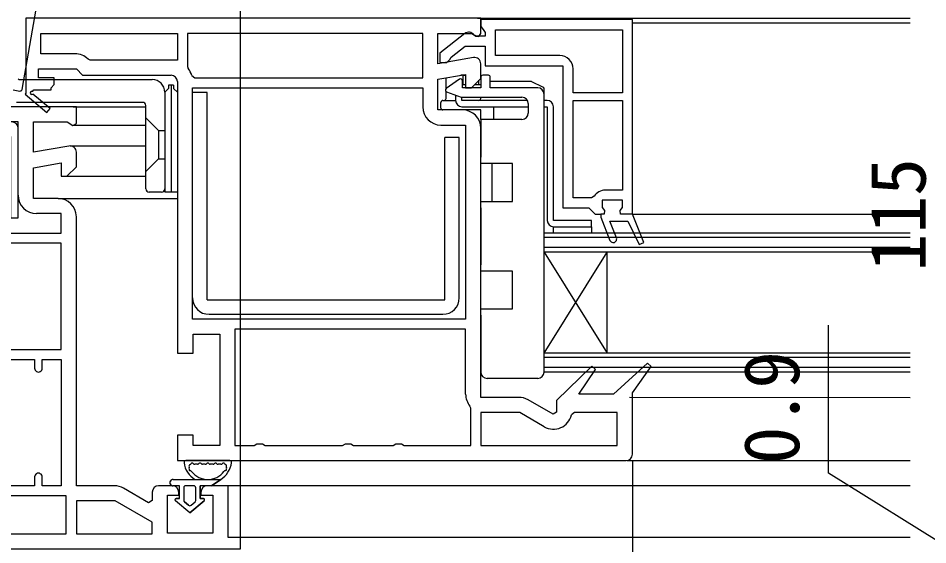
# Model space of a CAD drawing. Units: millimetres, scale not verified. Extents: x -525 to 525, y -783 to 778.
# Drawn here: x -351.3 to -207.4, y -518 to -434.7 of the extents above; entities that cross this region are included whole.
import ezdxf
from ezdxf.enums import TextEntityAlignment as Align

# ---------------------------------------------------------------- set-up
doc = ezdxf.new("R2010")
doc.units = ezdxf.units.MM
doc.header["$LTSCALE"] = 4
for name, color, linetype in [('0-2_YKK_11', 7, 'Continuous'), ('0-4_YKK_12', 2, 'Continuous'), ('0-5_YKK_13', 4, 'Continuous'), ('0-7_YKK_D', 6, 'Continuous')]:
    doc.layers.add(name, color=color, linetype=linetype)
doc.styles.add('ＭＳ ゴシック', font='')
doc.styles.get('ＭＳ ゴシック').set_extended_font_data('MS Gothic')

msp = doc.modelspace()

# ---------------------------------------------------------------- linework, layer by layer
at = {"layer": '0-2_YKK_11'}
for p, q in [((-280.488, -494.198), (-280.488, -483.898)), ((-348.688, -507.298), (-348.688, -508.698)), ((-326.888, -508.698), (-329.088, -508.698))]:
    msp.add_line(p, q, dxfattribs=at)
for points in [[(-343.262, -454.913), (-348.888, -455.905), (-348.888, -451.098), (-343.532, -451.098), (-342.664, -451.64), (-342.088, -451.321), (-342.088, -448.698), (-369.73, -448.698), (-372.039, -404.646)], [(-278.088, -434.698), (-350.088, -434.698), (-350.088, -446.564), (-350.165, -446.698), (-346.747, -449.603), (-346.229, -448.993), (-348.948, -446.682)], [(-279.261, -440.913), (-284.888, -441.905), (-284.888, -437.098), (-279.531, -437.098), (-278.853, -437.522), (-278.388, -437.556), (-278.088, -437.098), (-278.088, -436.198), (-278.088, -434.698)], [(-254.088, -465.699), (-254.088, -434.899), (-278.088, -434.899), (-278.088, -435.999), (-277.738, -436.476), (-277.388, -436.953), (-277.388, -437.499), (-278.788, -437.499), (-279.188, -437.299)], [(-347.688, -437.098), (-326.088, -437.098), (-326.087, -441.298), (-339.886, -441.298), (-340.241, -441.151)], [(-342.295, -440.298), (-347.687, -440.298), (-347.688, -437.098)], [(-287.288, -437.098), (-324.488, -437.098), (-324.488, -442.331), (-324.385, -442.634)], [(-323.825, -443.739), (-323.346, -444.098), (-287.288, -444.098), (-287.288, -437.098)], [(-280.605, -437.112), (-284.588, -440.224), (-284.588, -441.699), (-283.487, -441.699), (-282.988, -441.223), (-282.796, -440.854), (-280.55, -439.099), (-277.388, -439.099), (-277.388, -442.199), (-265.088, -442.199), (-265.088, -464.699), (-260.988, -464.699), (-260.488, -465.199), (-259.988, -465.699), (-259.088, -465.699), (-259.088, -466.199), (-257.65, -469.85)], [(-275.788, -436.499), (-255.688, -436.499), (-255.688, -446.499), (-263.488, -446.499), (-263.488, -442.699)], [(-265.588, -440.599), (-275.788, -440.599), (-275.788, -436.499)], [(-349.014, -446.304), (-348.837, -445.998), (-346.088, -445.998), (-346.088, -445.698), (-345.588, -445.198), (-345.588, -444.098), (-348.088, -444.098), (-348.088, -442.698), (-342.088, -442.698), (-341.088, -443.698), (-327.087, -443.698)], [(-280.988, -449.198), (-284.888, -449.198), (-284.888, -444.342), (-280.488, -443.566), (-280.488, -445.698), (-279.588, -445.698), (-278.088, -444.198), (-278.088, -441.898)], [(-326.087, -444.698), (-326.088, -487.698), (-323.588, -487.698), (-323.588, -484.698), (-319.388, -484.698), (-319.388, -502.298), (-323.588, -502.298), (-323.588, -500.698), (-326.088, -500.698), (-326.088, -504.698), (-255.088, -504.698)], [(-280.488, -482.298), (-323.688, -482.298), (-323.688, -445.698), (-287.288, -445.698), (-287.288, -448.698)], [(-263.488, -463.099), (-263.488, -447.699), (-255.688, -447.699), (-255.688, -461.899), (-258.388, -461.899)], [(-351.288, -462.698), (-351.288, -451.098), (-368.855, -451.098)], [(-284.388, -451.598), (-280.488, -451.598), (-280.488, -482.298)], [(-380.088, -452.098), (-380.088, -466.298), (-378.888, -466.298), (-378.888, -453.398), (-375.441, -453.398), (-375.141, -453.698), (-366.836, -453.698), (-366.536, -453.398), (-364.841, -453.398), (-364.541, -453.698), (-356.236, -453.698), (-355.936, -453.398), (-352.488, -453.398), (-352.488, -466.298), (-351.288, -466.298), (-351.288, -452.098)], [(-272.061, -494.698), (-278.088, -494.698), (-278.088, -452.098)], [(-344.988, -463.198), (-348.888, -463.198), (-348.888, -458.342), (-344.488, -457.566), (-344.488, -459.698), (-343.588, -459.698), (-342.088, -458.198), (-342.088, -455.898)], [(-260.158, -462.868), (-260.579, -463.099), (-263.488, -463.099)], [(-256.627, -469.447), (-257.67, -466.799), (-254.834, -466.799), (-253.042, -470.487), (-252.311, -470.165), (-254.088, -465.699), (-255.988, -465.699), (-256.063, -465.108), (-255.688, -464.624), (-255.688, -463.499), (-258.888, -463.499), (-258.888, -464.624), (-258.513, -465.108), (-258.588, -465.699), (-259.088, -465.699), (-259.088, -466.199), (-257.65, -469.85)], [(-381.688, -468.698), (-344.488, -468.698), (-344.488, -465.598), (-348.388, -465.598)], [(-336.061, -508.698), (-342.088, -508.698), (-342.088, -466.098)], [(-256.627, -469.447), (-257.67, -466.799), (-254.834, -466.799), (-253.042, -470.487), (-252.311, -470.165), (-254.088, -465.699)], [(-280.488, -483.898), (-316.988, -483.898), (-316.988, -502.298), (-313.954, -502.298), (-313.521, -502.048), (-312.655, -502.048), (-312.222, -502.298), (-299.954, -502.298), (-299.521, -502.048), (-298.655, -502.048), (-298.222, -502.298), (-291.954, -502.298), (-291.521, -502.048), (-290.655, -502.048), (-290.222, -502.298), (-279.688, -502.298), (-279.688, -496.389), (-279.805, -496.067)], [(-348.688, -508.698), (-381.688, -508.698), (-381.688, -488.698), (-348.688, -488.698), (-348.688, -490.098)], [(-347.488, -490.098), (-347.488, -488.698), (-344.488, -488.698), (-344.488, -508.698), (-347.488, -508.698), (-347.488, -507.298)], [(-254.088, -503.698), (-254.088, -493.987), (-251.136, -489.793), (-251.727, -489.275), (-257.088, -494.198), (-262.553, -494.198), (-259.932, -490.286), (-260.537, -489.782), (-266.088, -495.185), (-266.088, -497.043), (-266.655, -497.371), (-270.611, -495.086)], [(-278.088, -502.298), (-256.488, -502.298), (-256.488, -497.098), (-263.275, -497.098), (-263.762, -497.485)], [(-268.038, -499.343), (-271.927, -497.098), (-278.088, -497.098), (-278.088, -502.298)], [(-380.088, -518.698), (-316.088, -518.698), (-316.088, -516.898), (-318.088, -516.898), (-318.088, -508.698), (-321.388, -508.698)], [(-330.088, -509.698), (-330.088, -511.043), (-330.655, -511.371), (-334.611, -509.086)], [(-322.388, -509.698), (-322.388, -510.198), (-320.488, -510.198), (-320.488, -516.198), (-327.688, -516.198), (-327.688, -510.198), (-325.888, -510.198), (-325.888, -509.698)]]:
    msp.add_lwpolyline(points, dxfattribs=at)
for points in [[(-381.688, -487.098), (-344.488, -487.098), (-344.488, -470.298), (-381.688, -470.298)], [(-343.688, -510.298), (-381.688, -510.298), (-381.688, -516.298), (-343.688, -516.298)], [(-342.088, -516.298), (-330.088, -516.298), (-330.088, -514.469), (-335.927, -511.098), (-342.088, -511.098)]]:
    msp.add_lwpolyline(points, close=True, dxfattribs=at)
for centre, radius, start, end in [((-279.988, -437.899), 1, 36.86989, 128.08672), ((-342.295, -443.198), 2.9, 44.90088, 89.99999), ((-279.088, -441.898), 1, 360, 99.99998), ((-265.588, -442.699), 2.1, 0.00001, 89.99999), ((-327.087, -444.698), 3.4, 16.3827, 37.37008), ((-327.087, -444.698), 1, 0.00001, 89.99999), ((-349.139, -446.52), 0.25, 59.99997, 319.64296), ((-284.388, -448.698), 2.9, 180.00001, 269.99999), ((-280.988, -452.098), 2.9, 0.00001, 89.99999), ((-352.288, -452.098), 1, 0.00001, 89.99999), ((-343.088, -455.898), 1, 360, 99.99998), ((-258.388, -463.999), 2.1, 90.00001, 147.42104), ((-348.388, -462.698), 2.9, 180.00001, 269.99999), ((-344.988, -466.098), 2.9, 0.00001, 89.99999), ((-257.138, -469.649), 0.55, 201.49833, 21.49835), ((-257.138, -469.649), 0.55, 201.49833, 21.49835), ((-348.088, -490.098), 0.6, 179.99999, 0.00001), ((-277.588, -494.198), 2.9, 179.99998, 220.11918), ((-272.061, -497.598), 2.9, 60.00001, 90.00002), ((-266.588, -496.832), 2.9, 239.99998, 346.9794), ((-255.088, -503.698), 1, 270.00001, 359.99999), ((-348.088, -507.298), 0.6, 359.99999, 180.00001), ((-336.061, -511.598), 2.9, 60.00001, 90.00002), ((-329.088, -509.698), 1, 90.00001, 179.99999), ((-326.888, -509.698), 1, 0.00001, 89.99999), ((-321.388, -509.698), 1, 90.00001, 179.99999)]:
    msp.add_arc(centre, radius, start, end, dxfattribs=at)
at = {"layer": '0-4_YKK_12'}
for p, q in [((-278.588, -434.699), (-210.164, -434.697)), ((-254.088, -435.399), (-210.164, -435.399)), ((-342.588, -448.698), (-331.088, -448.698)), ((-342.588, -451.598), (-331.088, -451.598)), ((-343.088, -454.898), (-331.088, -454.898)), ((-343.795, -459.698), (-331.088, -459.698)), ((-344.988, -463.198), (-326.088, -463.198)), ((-254.088, -465.699), (-210.164, -465.699)), ((-268.088, -490.694), (-268.088, -468.694)), ((-210.164, -468.694), (-268.088, -468.694)), ((-210.164, -469.394), (-268.088, -469.394)), ((-210.164, -470.994), (-268.088, -470.994)), ((-268.088, -487.694), (-258.088, -471.694)), ((-210.164, -471.694), (-268.088, -471.694)), ((-210.164, -487.694), (-268.088, -487.694)), ((-210.164, -488.394), (-268.088, -488.394)), ((-210.164, -489.994), (-268.088, -489.994)), ((-210.164, -490.694), (-268.088, -490.694)), ((-254.581, -494.689), (-210.164, -494.696)), ((-254.952, -504.689), (-210.164, -504.696)), ((-210.164, -508.698), (-318.588, -508.698)), ((-210.164, -516.898), (-316.588, -516.898))]:
    msp.add_line(p, q, dxfattribs=at)
msp.add_lwpolyline([(-268.088, -471.694), (-258.088, -487.694), (-258.088, -471.694)], dxfattribs=at)
at = {"layer": '0-5_YKK_13'}
for p, q in [((-350.675, -445.96), (-348.435, -433.256)), ((-350.938, -444.398), (-330.088, -444.398)), ((-283.588, -445.845), (-283.588, -444.114)), ((-281.46, -444.353), (-283.562, -445.825)), ((-282.088, -444.699), (-282.088, -444.793)), ((-281.954, -444.699), (-282.088, -444.699)), ((-280.888, -443.699), (-281.234, -443.699)), ((-280.988, -445.699), (-280.988, -444.599)), ((-280.888, -443.699), (-280.519, -443.699)), ((-280.888, -445.199), (-280.888, -443.699)), ((-278.388, -445.199), (-278.388, -444.499)), ((-278.088, -443.999), (-278.088, -445.699)), ((-276.888, -443.699), (-277.788, -443.699)), ((-276.588, -445.699), (-276.588, -443.999)), ((-270.159, -444.699), (-276.588, -444.699)), ((-268.254, -445.616), (-270.024, -444.731)), ((-352.106, -446.012), (-351.022, -446.203)), ((-326.688, -445.298), (-327.488, -445.298)), ((-327.088, -445.298), (-327.088, -462.198)), ((-278.088, -445.699), (-280.988, -445.699)), ((-280.888, -445.199), (-280.488, -445.199)), ((-279.088, -445.199), (-278.388, -445.199)), ((-278.388, -445.199), (-278.088, -445.199)), ((-269.088, -445.699), (-276.588, -445.699)), ((-268.088, -446.699), (-268.088, -445.884)), ((-328.088, -446.398), (-328.088, -461.698)), ((-328.088, -446.398), (-328.088, -462.198)), ((-326.088, -446.398), (-326.088, -462.198)), ((-323.688, -478.948), (-323.688, -446.448)), ((-322.088, -446.448), (-323.688, -446.448)), ((-321.388, -446.448), (-323.688, -446.448)), ((-321.388, -479.248), (-321.388, -446.448)), ((-283.588, -447.399), (-283.588, -446.297)), ((-283.493, -446.353), (-281.219, -447.181)), ((-282.088, -446.864), (-282.088, -447.699)), ((-281.116, -447.199), (-271.588, -447.199)), ((-281.088, -447.699), (-281.088, -447.199)), ((-278.088, -447.399), (-278.088, -447.199)), ((-268.088, -490.699), (-268.088, -446.699)), ((-331.588, -447.998), (-351.581, -447.998)), ((-331.088, -461.698), (-331.088, -448.498)), ((-284.388, -448.899), (-284.388, -447.999)), ((-284.088, -447.699), (-282.088, -447.699)), ((-270.722, -447.699), (-281.088, -447.699)), ((-281.088, -448.699), (-270.588, -448.699)), ((-276.088, -448.699), (-276.088, -450.699)), ((-276.088, -448.699), (-270.588, -448.699)), ((-270.588, -448.199), (-270.588, -449.699)), ((-267.588, -447.699), (-268.088, -447.699)), ((-268.088, -448.699), (-267.588, -448.699)), ((-267.588, -448.699), (-267.588, -466.699)), ((-266.588, -466.699), (-266.588, -448.699)), ((-278.088, -449.199), (-284.088, -449.199)), ((-278.088, -450.699), (-278.088, -449.199)), ((-278.088, -450.699), (-278.088, -456.699)), ((-271.588, -450.699), (-278.088, -450.699)), ((-329.088, -452.448), (-329.088, -456.948)), ((-281.488, -453.548), (-283.788, -453.548)), ((-283.788, -479.248), (-283.788, -453.548)), ((-281.488, -478.948), (-281.488, -453.548)), ((-276.338, -457.699), (-276.338, -463.699)), ((-273.088, -463.699), (-273.088, -457.699)), ((-328.588, -462.198), (-330.588, -462.198)), ((-326.088, -462.198), (-328.088, -462.198)), ((-278.088, -463.699), (-273.088, -463.699)), ((-278.088, -464.699), (-278.088, -463.699)), ((-278.088, -464.699), (-278.088, -473.699)), ((-260.588, -466.699), (-266.588, -466.699)), ((-266.588, -467.699), (-260.588, -467.699)), ((-260.588, -467.699), (-260.588, -466.699)), ((-273.088, -480.699), (-273.088, -474.699)), ((-321.388, -479.248), (-283.788, -479.248)), ((-278.088, -480.699), (-273.088, -480.699)), ((-278.088, -481.699), (-278.088, -480.699)), ((-321.088, -481.548), (-284.088, -481.548)), ((-278.088, -481.699), (-278.088, -490.699)), ((-269.088, -491.699), (-277.088, -491.699)), ((-317.824, -504.698), (-324.752, -504.698)), ((-322.92, -505.298), (-323.352, -505.298)), ((-321.688, -505.298), (-322.12, -505.298)), ((-320.456, -505.298), (-320.888, -505.298)), ((-319.224, -505.298), (-319.656, -505.298)), ((-326.789, -507.698), (-319.239, -507.698)), ((-325.788, -508.698), (-326.788, -508.698)), ((-325.788, -508.698), (-326.788, -508.698)), ((-325.788, -510.698), (-325.788, -508.698)), ((-325.788, -510.698), (-325.788, -508.698)), ((-325.088, -508.998), (-325.088, -510.998)), ((-325.088, -508.998), (-325.088, -510.998)), ((-323.488, -508.698), (-324.788, -508.698)), ((-323.488, -508.698), (-324.788, -508.698)), ((-323.188, -510.998), (-323.188, -508.998)), ((-323.188, -510.998), (-323.188, -508.998)), ((-322.488, -508.698), (-322.488, -510.698)), ((-320.688, -508.698), (-322.488, -508.698)), ((-322.488, -510.698), (-322.488, -508.698)), ((-320.688, -508.698), (-322.488, -508.698)), ((-326.286, -510.698), (-325.788, -510.698)), ((-325.788, -510.698), (-326.286, -510.698)), ((-322.488, -510.698), (-321.99, -510.698)), ((-321.99, -510.698), (-322.488, -510.698)), ((-324.138, -512.998), (-326.417, -511.054)), ((-324.138, -512.998), (-326.417, -511.054)), ((-324.983, -511.226), (-324.333, -511.78)), ((-324.333, -511.78), (-324.983, -511.226)), ((-321.859, -511.054), (-324.138, -512.998)), ((-324.138, -512.998), (-321.859, -511.054)), ((-323.944, -511.78), (-323.294, -511.226)), ((-323.944, -511.78), (-323.294, -511.226))]:
    msp.add_line(p, q, dxfattribs=at)
for points in [[(-327.488, -445.298), (-327.488, -445.798), (-328.088, -446.398)], [(-326.688, -445.298), (-326.688, -445.798), (-326.088, -446.398)], [(-331.088, -450.448), (-329.088, -452.448), (-328.088, -452.448)], [(-331.088, -458.948), (-329.088, -456.948), (-328.088, -456.948)], [(-273.088, -457.699), (-278.088, -457.699), (-278.088, -456.699)], [(-273.088, -474.699), (-278.088, -474.699), (-278.088, -473.699)], [(-319.239, -507.698), (-320.688, -508.698), (-319.239, -507.698)]]:
    msp.add_lwpolyline(points, dxfattribs=at)
msp.add_lwpolyline([(-266.588, -468.699), (-266.588, -467.699), (-260.588, -467.699), (-260.588, -468.699)], close=True, dxfattribs=at)
for centre, radius, start, end in [((-350.938, -443.898), 0.5, 225, 270), ((-330.088, -446.398), 2, 0, 90), ((-281.288, -444.599), 0.3, 0, 125), ((-277.788, -443.999), 0.3, 90, 180), ((-276.888, -443.999), 0.3, 0, 90), ((-270.159, -444.999), 0.3, 63.43495, 90), ((-350.97, -445.908), 0.3, 260, 349.99988), ((-283.39, -446.071), 0.3, 125, 250), ((-269.088, -446.699), 1, 0, 90), ((-268.388, -445.884), 0.3, 0, 63.43495), ((-283.888, -447.399), 0.3, 270, 0), ((-281.116, -446.899), 0.3, 250, 270), ((-278.388, -447.399), 0.3, 270, 0), ((-271.588, -448.199), 1, 0, 90), ((-331.588, -448.498), 0.5, 0, 90), ((-284.088, -447.999), 0.3, 90, 180), ((-284.088, -448.899), 0.3, 180, 270), ((-281.088, -447.699), 1, 180, 270), ((-267.588, -448.699), 1, 0, 90), ((-271.588, -449.699), 1, 270, 0), ((-330.588, -461.698), 0.5, 180, 270), ((-328.588, -461.698), 0.5, 270, 0), ((-266.588, -466.699), 1, 180, 270), ((-321.088, -478.948), 2.6, 180, 270), ((-284.088, -478.948), 2.6, 270, 0), ((-277.088, -490.699), 1, 180, 270), ((-269.088, -490.699), 1, 270, 0), ((-324.752, -504.998), 0.3, 90, 188.20609), ((-321.288, -504.498), 3.8, 188.20609, 237.36313), ((-323.752, -505.298), 0.2, 36.8699, 148.16514), ((-323.352, -504.998), 0.3, 216.8699, 270), ((-322.92, -504.998), 0.3, 270, 323.1301), ((-322.52, -505.298), 0.2, 36.8699, 143.1301), ((-322.12, -504.998), 0.3, 216.8699, 270), ((-321.688, -504.998), 0.3, 270, 323.1301), ((-321.288, -505.298), 0.2, 36.8699, 143.1301), ((-320.888, -504.998), 0.3, 216.8699, 270), ((-320.456, -504.998), 0.3, 270, 323.1301), ((-320.056, -505.298), 0.2, 36.8699, 143.1301), ((-319.656, -504.998), 0.3, 216.8699, 270), ((-321.288, -504.498), 3.8, 302.63687, 351.79391), ((-319.224, -504.998), 0.3, 270, 323.1301), ((-318.824, -505.298), 0.2, 31.83486, 143.1301), ((-317.824, -504.998), 0.3, 351.79391, 90), ((-323.972, -505.598), 0.3, 110.02209, 202.28177), ((-324.06, -506.098), 0.2, 153.36701, 266.63299), ((-321.288, -504.498), 3.2, 202.28177, 203.14776), ((-324.506, -505.874), 0.3, 333.36701, 23.14776), ((-324.177, -505.034), 0.3, 290.02209, 328.16514), ((-324.089, -506.597), 0.3, 36.85224, 86.63299), ((-321.288, -504.498), 3.2, 216.85224, 323.14776), ((-318.488, -506.597), 0.3, 93.36701, 143.14776), ((-318.399, -505.034), 0.3, 211.83486, 249.97791), ((-318.517, -506.098), 0.2, 273.36701, 26.63299), ((-318.605, -505.598), 0.3, 337.71823, 69.97791), ((-318.07, -505.874), 0.3, 156.85224, 206.63299), ((-321.288, -504.498), 3.2, 336.85224, 337.71823), ((-326.789, -508.198), 0.5, 90.11462, 269.88538), ((-326.788, -508.198), 0.5, 89.88541, 270), ((-326.788, -508.198), 0.5, 269.88533, 269.99998), ((-324.788, -508.998), 0.3, 90, 180), ((-324.788, -508.998), 0.3, 90, 180), ((-323.488, -508.998), 0.3, 0, 90), ((-323.488, -508.998), 0.3, 0, 90), ((-326.286, -510.9), 0.202, 90, 229.53619), ((-326.286, -510.9), 0.202, 90, 229.53619), ((-321.99, -510.9), 0.202, 310.46378, 89.99997), ((-321.99, -510.9), 0.202, 310.46381, 90), ((-324.788, -510.998), 0.3, 180, 229.53619), ((-324.788, -510.998), 0.3, 180, 229.53619), ((-324.138, -511.552), 0.3, 229.53619, 310.46381), ((-324.138, -511.552), 0.3, 229.53619, 310.46381), ((-323.488, -510.998), 0.3, 310.46381, 0), ((-323.488, -510.998), 0.3, 310.46381, 0)]:
    msp.add_arc(centre, radius, start, end, dxfattribs=at)
at = {"layer": '0-7_YKK_D'}
for p, q in [((-316.088, -517.398), (-316.088, -342.704)), ((-254.089, -504.698), (-254.089, -658.7))]:
    msp.add_line(p, q, dxfattribs=at)
msp.add_lwpolyline([(-203.062, -519.148), (-223.062, -506.687), (-223.062, -483.255)], dxfattribs=at)

# ---------------------------------------------------------------- texts
at = {"layer": '0-7_YKK_D', "style": 'ＭＳ ゴシック'}
for s, p in [('115', (-205.062, -474.768)), ('0.9', (-225.062, -505.301))]:
    msp.add_text(s, height=8.798, rotation=90, dxfattribs=at).set_placement(p, align=Align.BOTTOM_LEFT)

doc.saveas('drawing.dxf')
